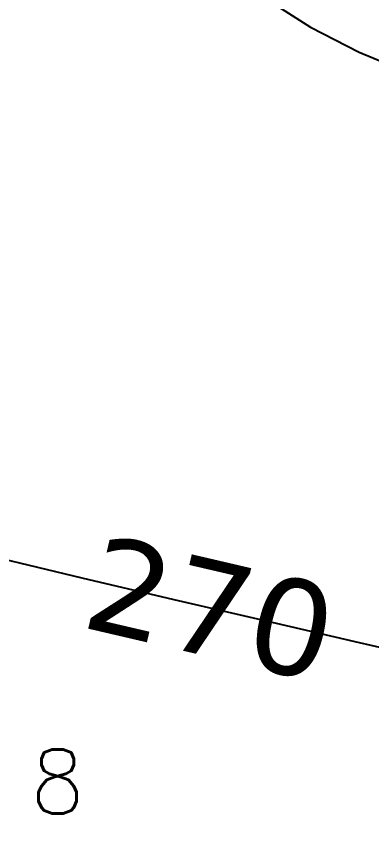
# Model space of a CAD drawing. Header units: millimetres. Extents: x 524954 to 526204, y 9523489 to 9524010.
# Drawn here: x 525428.03 to 525433.59, y 9523559.67 to 9523572.44 of the extents above; entities that cross this region are included whole.
import ezdxf
from ezdxf.enums import TextEntityAlignment as Align

# ---------------------------------------------------------------- set-up
doc = ezdxf.new("R2010")
doc.units = ezdxf.units.MM
doc.header["$PDMODE"] = 32
doc.header["$PDSIZE"] = 0.5
for name, color, linetype in [('CN_01_00', 3, 'Continuous'), ('CN_10_00', 1, 'Continuous'), ('Cotation Courbes de niveau', 7, 'Continuous'), ('TopoAlt', 3, 'Continuous'), ('TOPOJIS', 7, 'Continuous')]:
    doc.layers.add(name, color=color, linetype=linetype)
doc.styles.add('Simplex 1.0', font='Simplex.shx', dxfattribs={"width": 0.99, "height": 1})
doc.styles.add('Verdana 1.0', font='verdana.ttf', dxfattribs={"width": 0.99, "height": 1})

# ---------------------------------------------------------------- blocks, each defined once
blk = doc.blocks.new('TCPOINT M')
at = {"color": 0}
blk.add_point((0, 0), dxfattribs=at)
at = {"layer": 'TopoAlt', "style": 'Simplex 1.0', "width": 0.99}
blk.add_attdef('ALT', (0.15, 0.15), '', height=1, dxfattribs=at)

msp = doc.modelspace()

# ---------------------------------------------------------------- linework, layer by layer
at = {"layer": 'CN_01_00', "elevation": 271, "flags": 128}
msp.add_lwpolyline([(525417.533, 9523583.086), (525418.561, 9523582.408), (525419.673, 9523581.758), (525420.837, 9523581.124), (525422.025, 9523580.494), (525423.206, 9523579.854), (525424.35, 9523579.191), (525425.428, 9523578.493), (525426.416, 9523577.752), (525427.323, 9523576.981), (525428.163, 9523576.198), (525428.952, 9523575.422), (525429.703, 9523574.67), (525430.432, 9523573.961), (525431.155, 9523573.313), (525431.885, 9523572.743), (525432.633, 9523572.265), (525433.395, 9523571.874), (525434.162, 9523571.559)], dxfattribs=at)
at = {"layer": 'CN_10_00', "elevation": 270, "flags": 128}
msp.add_lwpolyline([(525419.623, 9523567.191), (525419.978, 9523566.911), (525420.31, 9523566.664), (525420.619, 9523566.447), (525420.906, 9523566.257), (525421.171, 9523566.09), (525421.416, 9523565.942), (525421.64, 9523565.81), (525421.848, 9523565.688), (525422.067, 9523565.572), (525422.326, 9523565.453), (525422.654, 9523565.324), (525423.083, 9523565.179), (525423.642, 9523565.011), (525424.36, 9523564.812), (525425.269, 9523564.575), (525426.383, 9523564.297), (525427.663, 9523563.986), (525429.052, 9523563.655), (525430.495, 9523563.315), (525431.938, 9523562.979), (525433.324, 9523562.659), (525434.6, 9523562.367)], dxfattribs=at)

# ---------------------------------------------------------------- block references
at = {"layer": 'TOPOJIS'}
ref = msp.add_blockref('TCPOINT M', (525424.382, 9523559.917, 269.18), dxfattribs=at)
ref.add_attrib('ALT', '269.18', (525424.432, 9523559.967, 269.18), dxfattribs={"layer": 'TopoAlt', "height": 1, "style": 'Simplex 1.0', "width": 0.99})

# ---------------------------------------------------------------- texts
at = {"layer": 'Cotation Courbes de niveau', "style": 'Verdana 1.0', "width": 0.99}
msp.add_text('270', height=1.5, rotation=346.8874, dxfattribs=at).set_placement((525431.072, 9523563.181, 270), align=Align.MIDDLE_CENTER)

doc.saveas('drawing.dxf')
